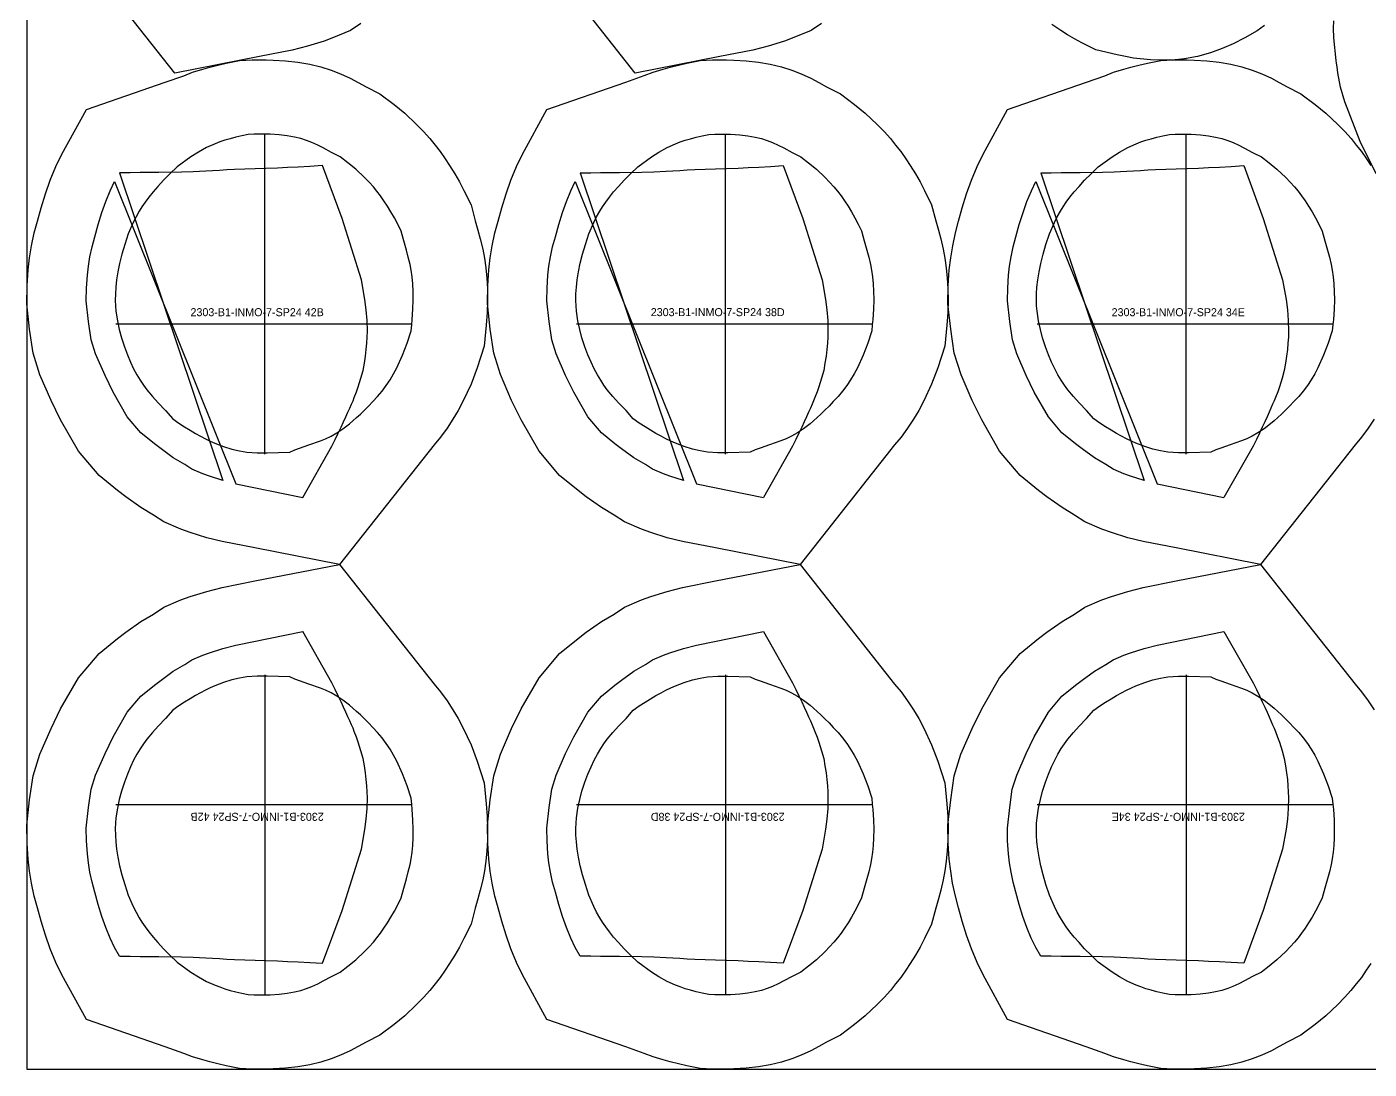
# Model space of a CAD drawing. Header units: centimetres. Extents: x 0 to 378, y 0 to 141.
# Drawn here: x 0 to 90.4, y 0 to 70.1 of the extents above; entities that cross this region are included whole.
import ezdxf
from ezdxf.enums import TextEntityAlignment as Align

# ---------------------------------------------------------------- set-up
doc = ezdxf.new("R2010")
doc.units = ezdxf.units.CM

msp = doc.modelspace()

# ---------------------------------------------------------------- linework, layer by layer
at = {"layer": 'T001L001'}
for points in [[(0, 0), (377.680214, 0), (377.680214, 136.999978), (0, 136.999978), (0, 0)], [(22.48408, 70.355459), (21.7932, 69.900799), (20.64512, 69.408039), (20.01266, 69.176899), (18.90268, 68.828919), (17.86382, 68.564759), (15.65656, 68.132959), (9.95934, 67.022979), (3.59664, 75.082399)], [(53.494939, 70.355459), (52.801519, 69.900799), (51.653439, 69.408039), (51.023519, 69.176899), (49.913539, 68.828919), (48.874679, 68.564759), (46.667419, 68.132959), (40.970199, 67.022979), (34.604959, 75.082399)], [(90.843099, 60.241179), (89.768679, 62.420499), (88.750139, 65.090039), (88.455499, 66.075559), (88.270079, 67.043299), (88.216739, 67.454779), (88.183719, 67.698619), (88.163399, 67.868799), (88.000839, 69.387719), (87.990679, 70.040499), (87.993219, 70.530719)], [(83.332319, 70.215759), (82.831939, 69.877939), (82.001359, 69.385179), (81.229199, 69.001639), (80.492599, 68.681599), (79.689959, 68.386959), (78.813659, 68.145659), (77.944979, 67.988179), (77.114399, 67.904359), (76.395579, 67.884039), (75.664059, 67.906899), (74.505819, 68.031359), (73.972419, 68.135499), (73.411079, 68.242179), (71.986139, 68.595239), (71.036179, 69.070219), (70.540879, 69.334379), (70.073519, 69.606159), (69.616319, 69.888099), (69.014339, 70.289419)], [(28.46832, 60.810139), (28.8163, 60.246259), (29.13126, 59.697619), (29.43352, 59.123579), (29.90596, 58.153299), (30.19298, 57.081419), (30.37078, 56.461659), (30.5308, 55.867299), (30.69336, 55.178959), (30.80766, 54.566819), (30.8991, 53.919119), (30.96768, 53.228239), (31.00578, 52.496719), (31.0134, 51.722019), (30.99054, 50.906679), (30.93466, 50.063399), (30.89148, 49.588419), (30.79242, 48.646079), (30.3276, 47.198279), (29.9085, 46.095919), (29.3878, 44.968159), (29.04744, 44.328079), (28.6893, 43.728639), (28.29052, 43.129199), (27.84856, 42.534839), (27.41676, 42.016679), (21.05152, 33.957259), (15.3543, 35.067239), (13.14704, 35.496499), (12.11072, 35.760659), (11.00074, 36.108639), (10.36828, 36.342319), (9.2202, 36.835079), (8.52932, 37.287199), (7.67842, 37.785039), (6.65988, 38.514019), (6.10616, 38.938199), (4.8641, 39.954199), (3.47472, 41.572179), (2.2733, 43.680379), (1.63068, 44.991019), (0.8763, 46.728379), (0.42164, 48.178719), (0.18796, 49.801779), (0, 51.506119), (0.02286, 52.710079), (0.09144, 53.779419), (0.18288, 54.584599), (0.31496, 55.407559), (0.50038, 56.268619), (0.71374, 57.058559), (0.96012, 57.955179), (1.25222, 58.902599), (1.57988, 59.824619), (1.96088, 60.744099), (2.36474, 61.577219), (4.00812, 64.569339), (9.31418, 66.408299), (10.56132, 66.850259), (11.1506, 67.089019), (11.84148, 67.279519), (12.31138, 67.421759), (12.86002, 67.566539), (13.42898, 67.698619), (14.32814, 67.873879), (15.16634, 67.906899), (15.64386, 67.914519), (16.10868, 67.914519), (16.58874, 67.901819), (17.42694, 67.851019), (18.25498, 67.757039), (19.04492, 67.617339), (19.79168, 67.434459), (20.48764, 67.216019), (21.13026, 66.967099), (21.77542, 66.672459), (22.30628, 66.398139), (22.83968, 66.108579), (23.76678, 65.636139), (24.7269, 64.907159), (25.44318, 64.317879), (26.24582, 63.573659), (26.7081, 63.093599), (27.13482, 62.613539), (27.48788, 62.184279), (27.83332, 61.737239), (28.1686, 61.262259), (28.46832, 60.810139)], [(59.479179, 60.810139), (59.827159, 60.246259), (60.142119, 59.697619), (60.444379, 59.123579), (60.916819, 58.155839), (61.203839, 57.081419), (61.381639, 56.461659), (61.541659, 55.867299), (61.704219, 55.178959), (61.818519, 54.566819), (61.909959, 53.919119), (61.978539, 53.228239), (62.016639, 52.496719), (62.024259, 51.722019), (62.001399, 50.906679), (61.945519, 50.063399), (61.902339, 49.590959), (61.803279, 48.646079), (61.338459, 47.198279), (60.919359, 46.095919), (60.398659, 44.968159), (60.058299, 44.328079), (59.700159, 43.728639), (59.301379, 43.129199), (58.859419, 42.534839), (58.427619, 42.016679), (52.062379, 33.957259), (46.365159, 35.067239), (44.157899, 35.496499), (43.121579, 35.760659), (42.011599, 36.111179), (41.379139, 36.342319), (40.231059, 36.835079), (39.540179, 37.287199), (38.689279, 37.785039), (37.670739, 38.514019), (37.117019, 38.938199), (35.874959, 39.954199), (34.485579, 41.572179), (33.28416, 43.680379), (32.64154, 44.991019), (31.88716, 46.730919), (31.4325, 48.178719), (31.19882, 49.801779), (31.01086, 51.508659), (31.03372, 52.710079), (31.1023, 53.779419), (31.19374, 54.584599), (31.32582, 55.410099), (31.51124, 56.268619), (31.7246, 57.058559), (31.97098, 57.955179), (32.26308, 58.902599), (32.59074, 59.824619), (32.97174, 60.744099), (33.375599, 61.577219), (35.018979, 64.569339), (40.325039, 66.410839), (41.572179, 66.852799), (42.161459, 67.089019), (42.852339, 67.279519), (43.322239, 67.421759), (43.870879, 67.566539), (44.439839, 67.698619), (45.338999, 67.873879), (46.177199, 67.906899), (46.654719, 67.914519), (47.119539, 67.914519), (47.599599, 67.901819), (48.437799, 67.851019), (49.265839, 67.757039), (50.055779, 67.617339), (50.802539, 67.434459), (51.498499, 67.216019), (52.141119, 66.967099), (52.786279, 66.672459), (53.317139, 66.398139), (53.850539, 66.108579), (54.777639, 65.638679), (55.737759, 64.907159), (56.454039, 64.317879), (57.256679, 63.573659), (57.718959, 63.093599), (58.145679, 62.613539), (58.498739, 62.184279), (58.844179, 61.737239), (59.179459, 61.262259), (59.479179, 60.810139)], [(90.711019, 43.728639), (90.314779, 43.129199), (89.872819, 42.534839), (89.441019, 42.016679), (83.075779, 33.957259), (77.378559, 35.067239), (75.171299, 35.496499), (74.132439, 35.760659), (73.024999, 36.108639), (72.392539, 36.342319), (71.244459, 36.835079), (70.551039, 37.287199), (69.700139, 37.785039), (68.681599, 38.514019), (68.127879, 38.938199), (66.885819, 39.954199), (65.498979, 41.572179), (64.297559, 43.680379), (63.652399, 44.991019), (62.900559, 46.728379), (62.443359, 48.178719), (62.209679, 49.801779), (62.021719, 51.506119), (62.044579, 52.710079), (62.113159, 53.779419), (62.204599, 54.582059), (62.339219, 55.407559), (62.522099, 56.268619), (62.737999, 57.058559), (62.984379, 57.955179), (63.276479, 58.902599), (63.604139, 59.824619), (63.982599, 60.744099), (64.386459, 61.574679), (66.032379, 64.569339), (71.338439, 66.408299), (72.583039, 66.850259), (73.172319, 67.086479), (73.863199, 67.276979), (74.333099, 67.421759), (74.881739, 67.566539), (75.450699, 67.696079), (76.349859, 67.873879), (77.190599, 67.906899), (77.668119, 67.914519), (78.130399, 67.914519), (78.612999, 67.901819), (79.451199, 67.851019), (80.279239, 67.757039), (81.066639, 67.617339), (81.815939, 67.434459), (82.511899, 67.216019), (83.154519, 66.967099), (83.799679, 66.672459), (84.327999, 66.398139), (84.863939, 66.108579), (85.788499, 65.636139), (86.751159, 64.907159), (87.467439, 64.317879), (88.267539, 63.573659), (88.732359, 63.093599), (89.159079, 62.613539), (89.512139, 62.184279), (89.855039, 61.737239), (90.192859, 61.262259), (90.492579, 60.810139)], [(24.2824, 58.077099), (24.04618, 58.432699), (23.80996, 58.762899), (23.57374, 59.072779), (23.33498, 59.362339), (23.04034, 59.695079), (22.74316, 60.002419), (22.15134, 60.551059), (21.62302, 60.985399), (21.09978, 61.384179), (20.51304, 61.681359), (19.96186, 61.983619), (19.58848, 62.176659), (19.1897, 62.356999), (18.83664, 62.494159), (18.44802, 62.616079), (18.01876, 62.720219), (17.53362, 62.806579), (16.99006, 62.867539), (16.37792, 62.905639), (16.04264, 62.913259), (15.68704, 62.915799), (15.30858, 62.908179), (14.90726, 62.892939), (14.47038, 62.806579), (14.06144, 62.712599), (13.68044, 62.610999), (13.3223, 62.501779), (12.98702, 62.387479), (12.6746, 62.265559), (12.1031, 62.009019), (11.54938, 61.706759), (11.049, 61.389259), (10.11936, 60.716159), (9.63168, 60.246259), (9.20242, 59.809379), (8.82396, 59.402979), (8.4963, 59.024519), (8.21182, 58.671459), (7.9629, 58.341259), (7.75208, 58.031379), (7.56666, 57.736739), (7.35076, 57.345579)], [(16.03248, 41.389299), (16.03248, 62.943739)], [(38.361619, 57.345579), (38.577519, 57.736739), (38.762939, 58.031379), (38.973759, 58.341259), (39.222679, 58.671459), (39.507159, 59.024519), (39.834819, 59.402979), (40.213279, 59.809379), (40.642539, 60.246259), (41.130219, 60.716159), (42.059859, 61.389259), (42.560239, 61.706759), (43.113959, 62.009019), (43.685459, 62.265559), (43.997879, 62.387479), (44.333159, 62.501779), (44.691299, 62.610999), (45.072299, 62.712599), (45.481239, 62.806579), (45.918119, 62.892939), (46.319439, 62.908179), (46.697899, 62.915799), (47.053499, 62.913259), (47.388779, 62.905639), (48.000919, 62.867539), (48.544479, 62.806579), (49.029619, 62.720219), (49.458879, 62.616079), (49.847499, 62.494159), (50.200559, 62.356999), (50.599339, 62.176659), (50.972719, 61.983619), (51.523899, 61.681359), (52.110639, 61.384179), (52.633879, 60.985399), (53.162199, 60.551059), (53.754019, 60.002419), (54.051199, 59.695079), (54.345839, 59.362339), (54.584599, 59.072779), (54.820819, 58.762899), (55.057039, 58.432699), (55.293259, 58.077099)], [(47.043339, 41.389299), (47.043339, 62.946279)], [(69.372479, 57.345579), (69.590919, 57.736739), (69.773799, 58.028839), (69.987159, 58.341259), (70.233539, 58.671459), (70.518019, 59.024519), (70.848219, 59.402979), (71.224139, 59.809379), (71.655939, 60.246259), (72.143619, 60.716159), (73.070719, 61.389259), (73.571099, 61.706759), (74.124819, 62.006479), (74.696319, 62.265559), (75.011279, 62.387479), (75.346559, 62.501779), (75.702159, 62.610999), (76.085699, 62.712599), (76.494639, 62.806579), (76.931519, 62.892939), (77.330299, 62.908179), (77.708759, 62.913259), (78.064359, 62.913259), (78.399639, 62.905639), (79.014319, 62.867539), (79.557879, 62.806579), (80.040479, 62.720219), (80.472279, 62.616079), (80.860899, 62.494159), (81.213959, 62.356999), (81.610199, 62.174119), (81.983579, 61.981079), (82.534759, 61.681359), (83.124039, 61.384179), (83.647279, 60.985399), (84.175599, 60.551059), (84.767419, 60.002419), (85.062059, 59.695079), (85.359239, 59.362339), (85.595459, 59.072779), (85.834219, 58.762899), (86.070439, 58.432699), (86.304119, 58.077099)], [(78.054199, 41.389299), (78.054199, 62.943739)], [(19.9136, 60.794899), (19.06016, 60.744099), (18.2753, 60.700919), (17.54886, 60.665359), (16.87322, 60.632339), (16.09344, 60.601859), (15.36446, 60.576459), (13.97508, 60.543439), (13.45692, 60.505339), (12.96416, 60.472319), (12.49426, 60.444379), (12.04468, 60.421519), (11.19886, 60.385959), (10.40384, 60.363099), (8.89254, 60.342779), (7.62508, 60.332619), (6.95452, 60.322459), (6.24332, 60.307219)], [(18.58518, 38.473379), (20.54098, 41.912539), (20.76704, 42.372279), (20.97278, 42.798999), (21.16074, 43.192699), (21.33092, 43.555919), (21.48586, 43.891199), (21.62302, 44.198539), (21.75002, 44.480479), (21.85924, 44.739559), (21.96084, 44.978319), (22.04974, 45.196759), (22.19706, 45.582839), (22.3139, 45.913039), (22.40788, 46.200059), (22.49424, 46.494699), (22.64156, 47.005239), (22.73046, 47.505619), (22.80158, 47.980599), (22.85492, 48.430179), (22.89302, 48.856899), (22.91588, 49.263299), (22.92858, 49.651919), (22.91588, 50.373279), (22.85746, 51.099719), (22.76856, 51.777899), (22.5298, 53.119019), (21.23186, 57.246519), (19.9136, 60.794899)], [(37.254179, 60.307219), (37.965379, 60.322459), (38.635939, 60.332619), (39.903399, 60.342779), (41.414699, 60.363099), (42.209719, 60.385959), (43.055539, 60.421519), (43.505119, 60.444379), (43.975019, 60.472319), (44.467779, 60.505339), (44.985939, 60.543439), (46.375319, 60.576459), (47.104299, 60.601859), (47.884079, 60.632339), (48.559719, 60.665359), (49.286159, 60.700919), (50.071019, 60.744099), (50.924459, 60.794899)], [(50.924459, 60.794899), (52.242719, 57.249059), (53.540659, 53.119019), (53.779419, 51.777899), (53.868319, 51.099719), (53.926739, 50.375819), (53.939439, 49.651919), (53.926739, 49.263299), (53.903879, 48.859439), (53.865779, 48.430179), (53.812439, 47.980599), (53.741319, 47.508159), (53.652419, 47.007779), (53.505099, 46.494699), (53.418739, 46.200059), (53.324759, 45.913039), (53.207919, 45.582839), (53.060599, 45.196759), (52.971699, 44.978319), (52.870099, 44.739559), (52.760879, 44.480479), (52.633879, 44.198539), (52.496719, 43.891199), (52.341779, 43.555919), (52.171599, 43.192699), (51.983639, 42.798999), (51.777899, 42.372279), (51.551839, 41.912539), (49.596039, 38.473379)], [(68.267579, 60.307219), (68.978779, 60.322459), (69.649339, 60.332619), (70.914259, 60.342779), (72.428099, 60.363099), (73.220579, 60.385959), (74.066399, 60.421519), (74.515979, 60.444379), (74.985879, 60.472319), (75.478639, 60.505339), (75.999339, 60.543439), (77.388719, 60.576459), (78.117699, 60.601859), (78.894939, 60.632339), (79.570579, 60.665359), (80.297019, 60.700919), (81.081879, 60.744099), (81.935319, 60.794899)], [(81.935319, 60.794899), (83.253579, 57.246519), (84.554059, 53.116479), (84.792819, 51.777899), (84.881719, 51.099719), (84.937599, 50.373279), (84.950299, 49.651919), (84.940139, 49.263299), (84.914739, 48.856899), (84.876639, 48.430179), (84.823299, 47.980599), (84.752179, 47.505619), (84.665819, 47.005239), (84.518499, 46.494699), (84.429599, 46.200059), (84.338159, 45.913039), (84.221319, 45.582839), (84.071459, 45.196759), (83.982559, 44.978319), (83.883499, 44.739559), (83.771739, 44.480479), (83.647279, 44.198539), (83.507579, 43.891199), (83.352639, 43.555919), (83.182459, 43.192699), (82.994499, 42.798999), (82.788759, 42.372279), (82.562699, 41.912539), (80.606899, 38.473379)], [(6.24332, 60.307219), (13.20292, 39.611299), (12.29106, 39.895779), (11.8491, 40.060879), (11.12012, 40.373299), (10.63498, 40.688259), (9.8552, 41.145459), (9.03732, 41.732199), (8.58774, 42.075099), (7.6708, 42.826939), (6.75894, 43.886119), (5.80898, 45.554899), (5.26288, 46.667419), (4.63042, 48.127919), (4.33324, 49.070259), (4.15544, 50.307239), (4.00304, 51.688999), (4.01828, 52.544979), (4.0767, 53.426359), (4.14528, 54.035959), (4.24688, 54.668419), (4.38912, 55.323739), (4.57454, 56.006999), (4.8006, 56.837579), (5.04952, 57.642759), (5.31622, 58.389519), (5.61086, 59.105799), (5.91058, 59.723019), (14.07922, 39.387779)], [(37.254179, 60.307219), (44.213779, 39.611299), (43.301919, 39.898319), (42.859959, 40.060879), (42.130979, 40.373299), (41.645839, 40.690799), (40.866059, 41.145459), (40.048179, 41.732199), (39.598599, 42.075099), (38.681659, 42.826939), (37.769799, 43.888659), (36.819839, 45.554899), (36.273739, 46.669959), (35.641279, 48.127919), (35.344099, 49.070259), (35.166299, 50.307239), (35.013899, 51.688999), (35.029139, 52.544979), (35.087559, 53.426359), (35.156139, 54.035959), (35.257739, 54.668419), (35.399979, 55.323739), (35.585399, 56.006999), (35.811459, 56.837579), (36.060379, 57.642759), (36.327079, 58.392059), (36.621719, 59.105799), (36.921439, 59.725559), (45.090079, 39.387779)], [(68.267579, 60.307219), (75.227179, 39.611299), (74.315319, 39.895779), (73.870819, 40.060879), (73.141839, 40.373299), (72.659239, 40.688259), (71.879459, 41.145459), (71.061579, 41.729659), (70.609459, 42.075099), (69.692519, 42.826939), (68.783199, 43.886119), (67.833239, 45.554899), (67.284599, 46.667419), (66.652139, 48.127919), (66.357499, 49.067719), (66.179699, 50.304699), (66.027299, 51.688999), (66.042539, 52.544979), (66.098419, 53.426359), (66.169539, 54.035959), (66.271139, 54.668419), (66.410839, 55.323739), (66.596259, 56.006999), (66.824859, 56.835039), (67.073779, 57.642759), (67.337939, 58.389519), (67.635119, 59.105799), (67.934839, 59.723019), (76.103479, 39.387779)], [(17.69872, 41.511219), (18.03654, 41.666159), (18.36166, 41.795699), (18.99158, 42.009059), (19.76628, 42.275759), (20.11426, 42.420539), (20.48002, 42.598339), (20.86864, 42.819319), (21.28012, 43.093639), (21.72462, 43.428919), (21.9583, 43.624499), (22.20468, 43.840399), (22.45868, 44.076619), (22.72538, 44.333159), (23.00224, 44.612559), (23.2918, 44.919899), (23.61692, 45.265339), (23.91918, 45.628559), (24.19858, 46.004479), (24.45512, 46.393099), (24.69134, 46.789339), (24.90978, 47.195739), (25.29586, 48.033939), (25.60828, 48.854359), (25.87498, 49.682399), (25.91562, 50.076099), (25.94864, 50.449479), (25.99436, 51.142899), (26.01214, 51.770279), (26.00706, 52.336699), (25.97912, 52.852319), (25.9334, 53.322219), (25.87244, 53.754019), (25.79878, 54.152799), (25.68194, 54.645559), (25.55494, 55.112919), (25.3746, 55.745379), (25.19934, 56.395619), (24.97328, 56.860439), (24.74468, 57.292239), (24.51608, 57.698639), (24.2824, 58.077099)], [(55.293259, 58.077099), (55.526939, 57.698639), (55.755539, 57.292239), (55.984139, 56.860439), (56.210199, 56.398159), (56.385459, 55.745379), (56.565799, 55.112919), (56.692799, 54.645559), (56.809639, 54.152799), (56.883299, 53.754019), (56.944259, 53.322219), (56.989979, 52.852319), (57.017919, 52.339239), (57.022999, 51.770279), (57.005219, 51.142899), (56.959499, 50.449479), (56.926479, 50.076099), (56.885839, 49.682399), (56.619139, 48.854359), (56.306719, 48.033939), (55.920639, 47.198279), (55.702199, 46.791879), (55.465979, 46.393099), (55.209439, 46.004479), (54.930039, 45.628559), (54.627779, 45.265339), (54.302659, 44.919899), (54.013099, 44.612559), (53.736239, 44.333159), (53.469539, 44.076619), (53.215539, 43.840399), (52.969159, 43.624499), (52.735479, 43.428919), (52.290979, 43.093639), (51.879499, 42.819319), (51.490879, 42.598339), (51.125119, 42.420539), (50.777139, 42.275759), (50.002439, 42.009059), (49.372519, 41.795699), (49.047399, 41.666159), (48.709579, 41.513759)], [(86.304119, 58.077099), (86.537799, 57.698639), (86.768939, 57.292239), (86.997539, 56.857899), (87.223599, 56.395619), (87.396319, 55.745379), (87.579199, 55.112919), (87.706199, 54.645559), (87.820499, 54.152799), (87.896699, 53.751479), (87.957659, 53.322219), (88.003379, 52.852319), (88.031319, 52.336699), (88.036399, 51.770279), (88.018619, 51.142899), (87.972899, 50.449479), (87.939879, 50.076099), (87.896699, 49.682399), (87.629999, 48.851819), (87.317579, 48.033939), (86.934039, 47.195739), (86.715599, 46.789339), (86.479379, 46.393099), (86.220299, 46.004479), (85.940899, 45.628559), (85.638639, 45.265339), (85.313519, 44.917359), (85.023959, 44.612559), (84.747099, 44.333159), (84.480399, 44.074079), (84.226399, 43.840399), (83.982559, 43.624499), (83.746339, 43.428919), (83.304379, 43.093639), (82.890359, 42.819319), (82.504279, 42.598339), (82.138519, 42.420539), (81.787999, 42.273219), (81.015839, 42.009059), (80.385919, 41.795699), (80.060799, 41.666159), (79.720439, 41.511219)], [(7.35076, 57.345579), (7.16788, 56.977279), (6.82498, 56.200039), (6.59384, 55.493919), (6.40334, 54.836059), (6.2484, 54.221379), (6.13156, 53.652419), (6.0452, 53.121559), (5.98932, 52.626259), (5.96138, 52.161439), (5.9563, 51.729639), (5.969, 51.361339), (5.99948, 51.013359), (6.09346, 50.360579), (6.22046, 49.773839), (6.36778, 49.209959), (6.5659, 48.602899), (6.7691, 48.056799), (6.97738, 47.561499), (7.19074, 47.116999), (7.40664, 46.713139), (7.62762, 46.349919), (7.8486, 46.019719), (8.07466, 45.714919), (8.45312, 45.257719), (8.83666, 44.838619), (9.33196, 44.310299), (9.82472, 43.751499), (10.22604, 43.474639), (10.61466, 43.220639), (10.98804, 42.986959), (11.34618, 42.776139), (11.69162, 42.585639), (12.02436, 42.412919), (12.34694, 42.257979), (12.65682, 42.120819), (13.2461, 41.894759), (13.79982, 41.724579), (14.31798, 41.605199), (14.8082, 41.526459), (15.51686, 41.470579), (16.18742, 41.468039), (17.69872, 41.511219)], [(48.709579, 41.513759), (47.198279, 41.468039), (46.527719, 41.470579), (45.819059, 41.526459), (45.328839, 41.605199), (44.810679, 41.724579), (44.256959, 41.894759), (43.667679, 42.123359), (43.357799, 42.257979), (43.035219, 42.412919), (42.702479, 42.585639), (42.357039, 42.776139), (41.998899, 42.986959), (41.625519, 43.220639), (41.236899, 43.474639), (40.835579, 43.751499), (40.342819, 44.310299), (39.847519, 44.838619), (39.463979, 45.257719), (39.085519, 45.714919), (38.859459, 46.019719), (38.638479, 46.349919), (38.417499, 46.715679), (38.201599, 47.116999), (37.988239, 47.561499), (37.779959, 48.056799), (37.576759, 48.602899), (37.378639, 49.209959), (37.231319, 49.773839), (37.104319, 50.360579), (37.010339, 51.013359), (36.979859, 51.361339), (36.967159, 51.729639), (36.972239, 52.163979), (37.000179, 52.626259), (37.056059, 53.121559), (37.142419, 53.652419), (37.259259, 54.223919), (37.414199, 54.836059), (37.604699, 55.493919), (37.835839, 56.202579), (38.178739, 56.977279), (38.361619, 57.345579)], [(79.720439, 41.511219), (78.211679, 41.468039), (77.538579, 41.470579), (76.832459, 41.526459), (76.339699, 41.605199), (75.821539, 41.724579), (75.270359, 41.894759), (74.681079, 42.120819), (74.371199, 42.257979), (74.048619, 42.412919), (73.715879, 42.585639), (73.367899, 42.776139), (73.009759, 42.986959), (72.636379, 43.220639), (72.250299, 43.474639), (71.846439, 43.751499), (71.353679, 44.310299), (70.858379, 44.838619), (70.477379, 45.257719), (70.098919, 45.714919), (69.872859, 46.019719), (69.649339, 46.349919), (69.428359, 46.713139), (69.212459, 47.116999), (68.999099, 47.561499), (68.790819, 48.054259), (68.590159, 48.602899), (68.392039, 49.209959), (68.244719, 49.773839), (68.117719, 50.360579), (68.021199, 51.013359), (67.993259, 51.361339), (67.978019, 51.727099), (67.983099, 52.161439), (68.013579, 52.626259), (68.066919, 53.121559), (68.153279, 53.652419), (68.272659, 54.221379), (68.425059, 54.836059), (68.615559, 55.493919), (68.849239, 56.200039), (69.189599, 56.974739), (69.372479, 57.345579)], [(25.9334, 50.129439), (5.9944, 50.121819)], [(56.944259, 50.129439), (37.005259, 50.121819)], [(87.957659, 50.129439), (68.016119, 50.121819)], [(14.07922, 39.387779), (18.58518, 38.473379)], [(45.090079, 39.387779), (49.596039, 38.473379)], [(76.103479, 39.387779), (80.606899, 38.473379)], [(28.46832, 7.10184), (28.1686, 6.64972), (27.83332, 6.17728), (27.48788, 5.73024), (27.13482, 5.29844), (26.7081, 4.81838), (26.24582, 4.34086), (25.44318, 3.59664), (24.7269, 3.00736), (23.76678, 2.27584), (22.83968, 1.80594), (22.30628, 1.51384), (21.77542, 1.23952), (21.13026, 0.94742), (20.48764, 0.6985), (19.79168, 0.48006), (19.04492, 0.29718), (18.25498, 0.15748), (17.42694, 0.0635), (16.58874, 0.0127), (16.10868, 0), (15.64386, 0), (15.16634, 0.00762), (14.32814, 0.04064), (13.42898, 0.2159), (12.86002, 0.34798), (12.31138, 0.49276), (11.84148, 0.635), (11.1506, 0.8255), (10.56132, 1.06172), (9.31418, 1.50368), (4.00812, 3.34518), (2.36474, 6.3373), (1.96088, 7.17042), (1.57988, 8.0899), (1.25222, 9.01192), (0.96012, 9.9568), (0.71374, 10.85342), (0.50038, 11.6459), (0.31496, 12.50442), (0.18288, 13.32992), (0.09144, 14.13256), (0.02286, 15.2019), (0, 16.40586), (0.18796, 18.11274), (0.42164, 19.7358), (0.8763, 21.1836), (1.63068, 22.9235), (2.2733, 24.23414), (3.47472, 26.3398), (4.8641, 27.95778), (6.10616, 28.97632), (6.65988, 29.39796), (7.67842, 30.12948), (8.52932, 30.62478), (9.2202, 31.07944), (10.36828, 31.5722), (11.00074, 31.80334), (12.11072, 32.15132), (13.14704, 32.41548), (15.3543, 32.84728), (21.05152, 33.957259), (27.41676, 25.8953), (27.84856, 25.37968), (28.29052, 24.78532), (28.6893, 24.18334), (29.04744, 23.5839), (29.3878, 22.94382), (29.9085, 21.8186), (30.3276, 20.71624), (30.79242, 19.26844), (30.89148, 18.32356), (30.93466, 17.85112), (30.99054, 17.0053), (31.0134, 16.18996), (31.00578, 15.4178), (30.96768, 14.68374), (30.8991, 13.99286), (30.80766, 13.3477), (30.69336, 12.73556), (30.5308, 12.04468), (30.37078, 11.45286), (30.19298, 10.8331), (29.90596, 9.75868), (29.43352, 8.7884), (29.13126, 8.2169), (28.8163, 7.66572), (28.46832, 7.10184)], [(59.479179, 7.10184), (59.179459, 6.64972), (58.844179, 6.17728), (58.498739, 5.73024), (58.145679, 5.29844), (57.718959, 4.82092), (57.256679, 4.34086), (56.454039, 3.59664), (55.737759, 3.00736), (54.777639, 2.27584), (53.850539, 1.80594), (53.317139, 1.51384), (52.786279, 1.24206), (52.141119, 0.94742), (51.498499, 0.6985), (50.802539, 0.48006), (50.055779, 0.29718), (49.265839, 0.15748), (48.437799, 0.0635), (47.599599, 0.0127), (47.119539, 0), (46.654719, 0), (46.177199, 0.00762), (45.338999, 0.04064), (44.439839, 0.2159), (43.870879, 0.34798), (43.322239, 0.49276), (42.852339, 0.635), (42.161459, 0.8255), (41.572179, 1.06172), (40.325039, 1.50368), (35.018979, 3.34518), (33.375599, 6.3373), (32.97174, 7.17042), (32.59074, 8.0899), (32.26308, 9.01192), (31.97098, 9.9568), (31.7246, 10.85596), (31.51124, 11.6459), (31.32582, 12.50442), (31.19374, 13.32992), (31.1023, 14.1351), (31.03372, 15.20444), (31.01086, 16.40586), (31.19882, 18.11274), (31.4325, 19.7358), (31.88716, 21.1836), (32.64154, 22.9235), (33.28416, 24.23414), (34.485579, 26.3398), (35.874959, 27.96032), (37.117019, 28.97632), (37.670739, 29.4005), (38.689279, 30.12948), (39.540179, 30.62478), (40.231059, 31.07944), (41.379139, 31.5722), (42.011599, 31.80334), (43.121579, 32.15132), (44.157899, 32.41548), (46.365159, 32.84728), (52.062379, 33.957259), (58.427619, 25.89784), (58.859419, 25.37968), (59.301379, 24.78532), (59.700159, 24.18588), (60.058299, 23.5839), (60.398659, 22.94382), (60.919359, 21.8186), (61.338459, 20.71624), (61.803279, 19.26844), (61.902339, 18.32356), (61.945519, 17.85112), (62.001399, 17.0053), (62.024259, 16.18996), (62.016639, 15.4178), (61.978539, 14.68628), (61.909959, 13.99286), (61.818519, 13.3477), (61.704219, 12.73556), (61.541659, 12.04468), (61.381639, 11.45286), (61.203839, 10.8331), (60.916819, 9.75868), (60.444379, 8.79094), (60.142119, 8.2169), (59.827159, 7.66826), (59.479179, 7.10184)], [(90.490039, 7.10184), (90.190319, 6.64972), (89.855039, 6.17728), (89.509599, 5.73024), (89.156539, 5.29844), (88.729819, 4.82092), (88.267539, 4.34086), (87.464899, 3.59664), (86.748619, 3.00736), (85.788499, 2.27584), (84.861399, 1.80594), (84.327999, 1.51384), (83.797139, 1.24206), (83.151979, 0.94742), (82.509359, 0.6985), (81.813399, 0.48006), (81.066639, 0.29718), (80.276699, 0.15748), (79.448659, 0.0635), (78.610459, 0.0127), (78.127859, 0), (77.665579, 0), (77.188059, 0.00762), (76.349859, 0.04064), (75.450699, 0.2159), (74.881739, 0.34798), (74.333099, 0.49276), (73.863199, 0.635), (73.172319, 0.8255), (72.580499, 1.06172), (71.335899, 1.50368), (66.029839, 3.34518), (64.386459, 6.3373), (63.982599, 7.17042), (63.601599, 8.0899), (63.273939, 9.01192), (62.981839, 9.9568), (62.735459, 10.85596), (62.522099, 11.6459), (62.336679, 12.50442), (62.204599, 13.32992), (62.110619, 14.1351), (62.044579, 15.20444), (62.021719, 16.40586), (62.209679, 18.11274), (62.443359, 19.7358), (62.898019, 21.1836), (63.652399, 22.9235), (64.295019, 24.23414), (65.496439, 26.3398), (66.885819, 27.96032), (68.125339, 28.97632), (68.681599, 29.4005), (69.700139, 30.12948), (70.551039, 30.62478), (71.241919, 31.07944), (72.389999, 31.5722), (73.022459, 31.80334), (74.132439, 32.15132), (75.168759, 32.41548), (77.376019, 32.84728), (83.073239, 33.957259), (89.438479, 25.89784), (89.870279, 25.37968), (90.312239, 24.78532), (90.711019, 24.18588)], [(14.07922, 28.52674), (18.58518, 29.4386)], [(19.9136, 7.11962), (21.23186, 10.66546), (22.5298, 14.7955), (22.76856, 16.13408), (22.85746, 16.81226), (22.91588, 17.5387), (22.92858, 18.2626), (22.91588, 18.64868), (22.89302, 19.05508), (22.85492, 19.4818), (22.80158, 19.93392), (22.73046, 20.40636), (22.64156, 20.90674), (22.49424, 21.41728), (22.40788, 21.71446), (22.3139, 22.00148), (22.19706, 22.33168), (22.04974, 22.71522), (21.96084, 22.9362), (21.85924, 23.17242), (21.75002, 23.4315), (21.62302, 23.71598), (21.48586, 24.02332), (21.33092, 24.35606), (21.16074, 24.72182), (20.97278, 25.11552), (20.76704, 25.5397), (20.54098, 26.00198), (18.58518, 29.4386)], [(45.090079, 28.52674), (49.596039, 29.4386)], [(49.596039, 29.4386), (51.551839, 26.00198), (51.777899, 25.54224), (51.983639, 25.11552), (52.171599, 24.72182), (52.341779, 24.3586), (52.496719, 24.02332), (52.633879, 23.71598), (52.760879, 23.4315), (52.870099, 23.17242), (52.971699, 22.9362), (53.060599, 22.71776), (53.207919, 22.33168), (53.324759, 22.00148), (53.418739, 21.71446), (53.505099, 21.41982), (53.652419, 20.90674), (53.741319, 20.40636), (53.812439, 19.93392), (53.865779, 19.4818), (53.903879, 19.05508), (53.926739, 18.64868), (53.939439, 18.2626), (53.926739, 17.5387), (53.868319, 16.81226), (53.779419, 16.13662), (53.540659, 14.7955), (52.242719, 10.66546), (50.924459, 7.11962)], [(76.100939, 28.52674), (80.606899, 29.4386)], [(80.606899, 29.4386), (82.562699, 26.00198), (82.788759, 25.54224), (82.994499, 25.11552), (83.182459, 24.72182), (83.352639, 24.3586), (83.507579, 24.02332), (83.644739, 23.71598), (83.769199, 23.4315), (83.880959, 23.17242), (83.982559, 22.9362), (84.071459, 22.71776), (84.218779, 22.33168), (84.335619, 22.00148), (84.429599, 21.71446), (84.515959, 21.41982), (84.663279, 20.90674), (84.752179, 20.40636), (84.823299, 19.93392), (84.876639, 19.4818), (84.914739, 19.05508), (84.937599, 18.64868), (84.950299, 18.2626), (84.937599, 17.5387), (84.879179, 16.81226), (84.790279, 16.13662), (84.551519, 14.7955), (83.253579, 10.66546), (81.935319, 7.11962)], [(6.24332, 7.6073), (5.91058, 8.18896), (5.61086, 8.80618), (5.31622, 9.52246), (5.04952, 10.27176), (4.8006, 11.07694), (4.57454, 11.90752), (4.38912, 12.59078), (4.24688, 13.2461), (4.14528, 13.87602), (4.0767, 14.48816), (4.01828, 15.36954), (4.00304, 16.22552), (4.15544, 17.60728), (4.33324, 18.84426), (4.63042, 19.78406), (5.26288, 21.24456), (5.80898, 22.35962), (6.75894, 24.02586), (7.6708, 25.08758), (8.58774, 25.83942), (9.03732, 26.18232), (9.8552, 26.76906), (10.63498, 27.22372), (11.12012, 27.54122), (11.8491, 27.85364), (12.29106, 28.0162), (13.20292, 28.30322), (14.07922, 28.52674)], [(37.254179, 7.6073), (36.921439, 8.18896), (36.621719, 8.80872), (36.327079, 9.52246), (36.060379, 10.27176), (35.811459, 11.07694), (35.585399, 11.90752), (35.399979, 12.59078), (35.257739, 13.2461), (35.156139, 13.87602), (35.087559, 14.48816), (35.029139, 15.36954), (35.013899, 16.22552), (35.166299, 17.60728), (35.344099, 18.84426), (35.641279, 19.7866), (36.273739, 21.24456), (36.819839, 22.35962), (37.769799, 24.02586), (38.681659, 25.08758), (39.598599, 25.83942), (40.048179, 26.18232), (40.866059, 26.76906), (41.645839, 27.22372), (42.130979, 27.54122), (42.859959, 27.85364), (43.301919, 28.0162), (44.213779, 28.30322), (45.090079, 28.52674)], [(68.265039, 7.6073), (67.932299, 8.18896), (67.632579, 8.80872), (67.337939, 9.52246), (67.071239, 10.27176), (66.822319, 11.07694), (66.596259, 11.90752), (66.410839, 12.59078), (66.268599, 13.2461), (66.166999, 13.87602), (66.098419, 14.48816), (66.039999, 15.36954), (66.024759, 16.22552), (66.177159, 17.60728), (66.354959, 18.84426), (66.652139, 19.7866), (67.284599, 21.24456), (67.830699, 22.35962), (68.780659, 24.02586), (69.692519, 25.08758), (70.609459, 25.83942), (71.059039, 26.18232), (71.876919, 26.76906), (72.656699, 27.22372), (73.141839, 27.54122), (73.868279, 27.85364), (74.312779, 28.0162), (75.224639, 28.30322), (76.100939, 28.52674)], [(17.69872, 26.40076), (16.18742, 26.44648), (15.51686, 26.44394), (14.8082, 26.38806), (14.31798, 26.30932), (13.79982, 26.1874), (13.2461, 26.01976), (12.65682, 25.79116), (12.34694, 25.654), (12.02436, 25.49906), (11.69162, 25.32888), (11.34618, 25.13584), (10.98804, 24.92502), (10.61466, 24.69388), (10.22604, 24.43988), (9.82472, 24.16302), (9.33196, 23.60422), (8.83666, 23.0759), (8.45312, 22.65426), (8.07466, 22.19706), (7.8486, 21.8948), (7.62762, 21.56206), (7.40664, 21.19884), (7.19074, 20.79752), (6.97738, 20.35302), (6.7691, 19.85772), (6.5659, 19.30908), (6.36778, 18.70202), (6.22046, 18.14068), (6.09346, 17.5514), (5.99948, 16.90116), (5.969, 16.55064), (5.9563, 16.18488), (5.96138, 15.75054), (5.98932, 15.28826), (6.0452, 14.79296), (6.13156, 14.2621), (6.2484, 13.6906), (6.40334, 13.07846), (6.59384, 12.4206), (6.82498, 11.71194), (7.16788, 10.93724), (7.35076, 10.5664)], [(16.03248, 26.52522), (16.03248, 4.96824)], [(24.2824, 9.83742), (24.51608, 10.21588), (24.74468, 10.61974), (24.97328, 11.05408), (25.19934, 11.51636), (25.3746, 12.16914), (25.55494, 12.8016), (25.68194, 13.26642), (25.79878, 13.76172), (25.87244, 14.1605), (25.9334, 14.58976), (25.97912, 15.05966), (26.00706, 15.57528), (26.01214, 16.14424), (25.99436, 16.77162), (25.94864, 17.4625), (25.91562, 17.83842), (25.87498, 18.22958), (25.60828, 19.06016), (25.29586, 19.88058), (24.90978, 20.71624), (24.69134, 21.12264), (24.45512, 21.52142), (24.19858, 21.91004), (23.91918, 22.28596), (23.61692, 22.64664), (23.2918, 22.99462), (23.00224, 23.29942), (22.72538, 23.58136), (22.45868, 23.8379), (22.20468, 24.07412), (21.9583, 24.28748), (21.72462, 24.48306), (21.28012, 24.82088), (20.86864, 25.0952), (20.48002, 25.31618), (20.11426, 25.49398), (19.76628, 25.63876), (18.99158, 25.90546), (18.36166, 26.11882), (18.03654, 26.24582), (17.69872, 26.40076)], [(38.361619, 10.56894), (38.178739, 10.93724), (37.835839, 11.71194), (37.604699, 12.4206), (37.414199, 13.07846), (37.259259, 13.6906), (37.142419, 14.2621), (37.056059, 14.79296), (37.000179, 15.28826), (36.972239, 15.75054), (36.967159, 16.18488), (36.979859, 16.55064), (37.010339, 16.90116), (37.104319, 17.5514), (37.231319, 18.14068), (37.378639, 18.70456), (37.576759, 19.31162), (37.779959, 19.85772), (37.988239, 20.35302), (38.201599, 20.79752), (38.417499, 21.19884), (38.638479, 21.5646), (38.859459, 21.8948), (39.085519, 22.19706), (39.463979, 22.65426), (39.847519, 23.0759), (40.342819, 23.60422), (40.835579, 24.16302), (41.236899, 24.43988), (41.625519, 24.69388), (41.998899, 24.92502), (42.357039, 25.13584), (42.702479, 25.32888), (43.035219, 25.5016), (43.357799, 25.654), (43.667679, 25.79116), (44.256959, 26.01976), (44.810679, 26.1874), (45.328839, 26.30932), (45.819059, 26.38806), (46.527719, 26.44394), (47.198279, 26.44648), (48.709579, 26.40076)], [(47.043339, 26.52522), (47.043339, 4.96824)], [(48.709579, 26.40076), (49.047399, 26.24582), (49.372519, 26.11882), (50.002439, 25.90546), (50.777139, 25.63876), (51.125119, 25.49398), (51.490879, 25.31618), (51.879499, 25.0952), (52.290979, 24.82088), (52.735479, 24.48306), (52.969159, 24.28748), (53.215539, 24.07412), (53.469539, 23.8379), (53.736239, 23.58136), (54.013099, 23.29942), (54.302659, 22.99462), (54.627779, 22.64664), (54.930039, 22.28596), (55.209439, 21.91004), (55.465979, 21.52142), (55.702199, 21.12264), (55.920639, 20.71624), (56.306719, 19.88058), (56.619139, 19.06016), (56.885839, 18.23212), (56.926479, 17.83842), (56.959499, 17.46504), (57.005219, 16.77162), (57.022999, 16.14424), (57.017919, 15.57528), (56.989979, 15.05966), (56.944259, 14.5923), (56.883299, 14.1605), (56.809639, 13.76172), (56.692799, 13.26642), (56.565799, 12.8016), (56.385459, 12.16914), (56.210199, 11.51636), (55.984139, 11.05408), (55.755539, 10.61974), (55.526939, 10.21588), (55.293259, 9.83742)], [(69.372479, 10.56894), (69.189599, 10.93724), (68.846699, 11.71194), (68.615559, 12.4206), (68.422519, 13.07846), (68.270119, 13.6906), (68.153279, 14.2621), (68.066919, 14.79296), (68.011039, 15.28826), (67.983099, 15.75054), (67.978019, 16.18488), (67.990719, 16.55064), (68.021199, 16.90116), (68.115179, 17.5514), (68.242179, 18.14068), (68.389499, 18.70456), (68.587619, 19.31162), (68.790819, 19.85772), (68.999099, 20.35302), (69.212459, 20.79752), (69.428359, 21.19884), (69.646799, 21.5646), (69.870319, 21.8948), (70.096379, 22.19706), (70.474839, 22.65426), (70.855839, 23.0759), (71.353679, 23.60422), (71.846439, 24.16302), (72.247759, 24.43988), (72.636379, 24.69388), (73.007219, 24.92502), (73.367899, 25.13584), (73.713339, 25.32888), (74.046079, 25.5016), (74.368659, 25.654), (74.678539, 25.79116), (75.267819, 26.01976), (75.818999, 26.1874), (76.339699, 26.30932), (76.829919, 26.38806), (77.538579, 26.44394), (78.209139, 26.44648), (79.720439, 26.40076)], [(78.054199, 26.52522), (78.054199, 4.96824)], [(79.720439, 26.40076), (80.058259, 26.24582), (80.383379, 26.11882), (81.013299, 25.90546), (81.787999, 25.63876), (82.135979, 25.49398), (82.501739, 25.31618), (82.887819, 25.0952), (83.301839, 24.82088), (83.746339, 24.48306), (83.980019, 24.28748), (84.226399, 24.07412), (84.480399, 23.8379), (84.744559, 23.58136), (85.023959, 23.29942), (85.310979, 22.99462), (85.638639, 22.64664), (85.940899, 22.28596), (86.220299, 21.91004), (86.476839, 21.52142), (86.713059, 21.12264), (86.931499, 20.71624), (87.317579, 19.88058), (87.629999, 19.06016), (87.896699, 18.23212), (87.937339, 17.83842), (87.970359, 17.46504), (88.016079, 16.77162), (88.033859, 16.14424), (88.028779, 15.57528), (88.000839, 15.05966), (87.955119, 14.5923), (87.894159, 14.1605), (87.820499, 13.76172), (87.703659, 13.26642), (87.576659, 12.8016), (87.396319, 12.16914), (87.221059, 11.51636), (86.994999, 11.05408), (86.766399, 10.61974), (86.535259, 10.21588), (86.304119, 9.83742)], [(25.9334, 17.78254), (5.9944, 17.7927)], [(56.944259, 17.78254), (37.005259, 17.7927)], [(87.955119, 17.78254), (68.016119, 17.7927)], [(7.35076, 10.5664), (7.56666, 10.17778), (7.75208, 9.88314), (7.9629, 9.57326), (8.21182, 9.24052), (8.4963, 8.88746), (8.82396, 8.51154), (9.20242, 8.10514), (9.63168, 7.66826), (10.11936, 7.19582), (11.049, 6.52526), (11.54938, 6.20776), (12.1031, 5.9055), (12.6746, 5.64642), (12.98702, 5.52704), (13.3223, 5.4102), (13.68044, 5.30098), (14.06144, 5.20192), (14.47038, 5.10794), (14.90726, 5.02158), (15.30858, 5.00634), (15.68704, 4.99872), (16.04264, 4.99872), (16.37792, 5.00634), (16.99006, 5.04444), (17.53362, 5.10794), (18.01876, 5.19176), (18.44802, 5.29844), (18.83664, 5.42036), (19.1897, 5.55752), (19.58848, 5.73786), (19.96186, 5.9309), (20.51304, 6.23062), (21.09978, 6.53034), (21.62302, 6.92912), (22.15134, 7.36346), (22.74316, 7.9121), (23.04034, 8.21944), (23.33498, 8.54964), (23.57374, 8.8392), (23.80996, 9.14908), (24.04618, 9.48182), (24.2824, 9.83742)], [(55.293259, 9.83742), (55.057039, 9.48182), (54.820819, 9.15162), (54.584599, 8.84174), (54.345839, 8.55218), (54.051199, 8.21944), (53.754019, 7.9121), (53.162199, 7.36346), (52.633879, 6.92912), (52.110639, 6.53034), (51.523899, 6.23062), (50.972719, 5.9309), (50.599339, 5.73786), (50.200559, 5.55752), (49.847499, 5.42036), (49.458879, 5.29844), (49.029619, 5.1943), (48.544479, 5.10794), (48.000919, 5.04444), (47.388779, 5.00888), (47.053499, 4.99872), (46.697899, 4.99872), (46.319439, 5.00634), (45.918119, 5.02158), (45.481239, 5.10794), (45.072299, 5.20192), (44.691299, 5.30352), (44.333159, 5.4102), (43.997879, 5.52704), (43.685459, 5.64896), (43.113959, 5.9055), (42.560239, 6.20776), (42.059859, 6.52526), (41.130219, 7.19582), (40.642539, 7.66826), (40.213279, 8.10514), (39.834819, 8.51154), (39.507159, 8.89), (39.222679, 9.24306), (38.973759, 9.57326), (38.762939, 9.88314), (38.577519, 10.17778), (38.361619, 10.56894)], [(86.304119, 9.83742), (86.067899, 9.48182), (85.831679, 9.15162), (85.595459, 8.84174), (85.356699, 8.55218), (85.062059, 8.21944), (84.764879, 7.9121), (84.173059, 7.36346), (83.644739, 6.92912), (83.121499, 6.53034), (82.534759, 6.23062), (81.983579, 5.9309), (81.607659, 5.73786), (81.211419, 5.55752), (80.858359, 5.42036), (80.469739, 5.29844), (80.037939, 5.1943), (79.555339, 5.10794), (79.011779, 5.04444), (78.399639, 5.00888), (78.064359, 4.99872), (77.706219, 4.99872), (77.330299, 5.00634), (76.928979, 5.02158), (76.492099, 5.10794), (76.083159, 5.20192), (75.702159, 5.30352), (75.344019, 5.4102), (75.008739, 5.52704), (74.696319, 5.64896), (74.124819, 5.9055), (73.571099, 6.20776), (73.070719, 6.52526), (72.141079, 7.19582), (71.653399, 7.66826), (71.224139, 8.10514), (70.845679, 8.51154), (70.518019, 8.89), (70.230999, 9.24306), (69.984619, 9.57326), (69.773799, 9.88314), (69.588379, 10.17778), (69.372479, 10.56894)], [(6.24332, 7.6073), (6.95452, 7.59206), (7.62508, 7.5819), (8.89254, 7.5692), (10.40384, 7.54888), (11.19886, 7.52856), (12.04468, 7.493), (12.49426, 7.47014), (12.96416, 7.4422), (13.45692, 7.40918), (13.97508, 7.37108), (15.36446, 7.33806), (16.09344, 7.31266), (16.87322, 7.27964), (17.54886, 7.24916), (18.2753, 7.21106), (19.06016, 7.16788), (19.9136, 7.11962)], [(50.924459, 7.11962), (50.071019, 7.17042), (49.286159, 7.2136), (48.559719, 7.24916), (47.884079, 7.27964), (47.104299, 7.31266), (46.375319, 7.33806), (44.985939, 7.37108), (44.467779, 7.40918), (43.975019, 7.4422), (43.505119, 7.47014), (43.055539, 7.493), (42.209719, 7.52856), (41.414699, 7.54888), (39.903399, 7.5692), (38.635939, 7.5819), (37.965379, 7.59206), (37.254179, 7.6073)], [(81.935319, 7.11962), (81.081879, 7.17042), (80.297019, 7.2136), (79.570579, 7.24916), (78.892399, 7.27964), (78.115159, 7.31266), (77.386179, 7.33806), (75.996799, 7.37108), (75.478639, 7.40918), (74.983339, 7.4422), (74.513439, 7.47014), (74.066399, 7.493), (73.218039, 7.52856), (72.425559, 7.54888), (70.914259, 7.5692), (69.646799, 7.5819), (68.976239, 7.59206), (68.265039, 7.6073)]]:
    msp.add_lwpolyline(points, dxfattribs=at)

# ---------------------------------------------------------------- texts
at = {"layer": 'ABC'}
for s, p in [('2303-B1-INMO-7-SP24 42B', (15.5067, 50.934619)), ('2303-B1-INMO-7-SP24 38D', (46.517559, 50.937159)), ('2303-B1-INMO-7-SP24 34E', (77.528419, 50.934619))]:
    msp.add_text(s, height=0.539, dxfattribs=at).set_placement(p, align=Align.MIDDLE_CENTER)
for s, p in [('2303-B1-INMO-7-SP24 42B', (15.5067, 16.97736)), ('2303-B1-INMO-7-SP24 38D', (46.517559, 16.97736)), ('2303-B1-INMO-7-SP24 34E', (77.528419, 16.97736))]:
    msp.add_text(s, height=0.539, rotation=180, dxfattribs=at).set_placement(p, align=Align.MIDDLE_CENTER)

doc.saveas('drawing.dxf')
